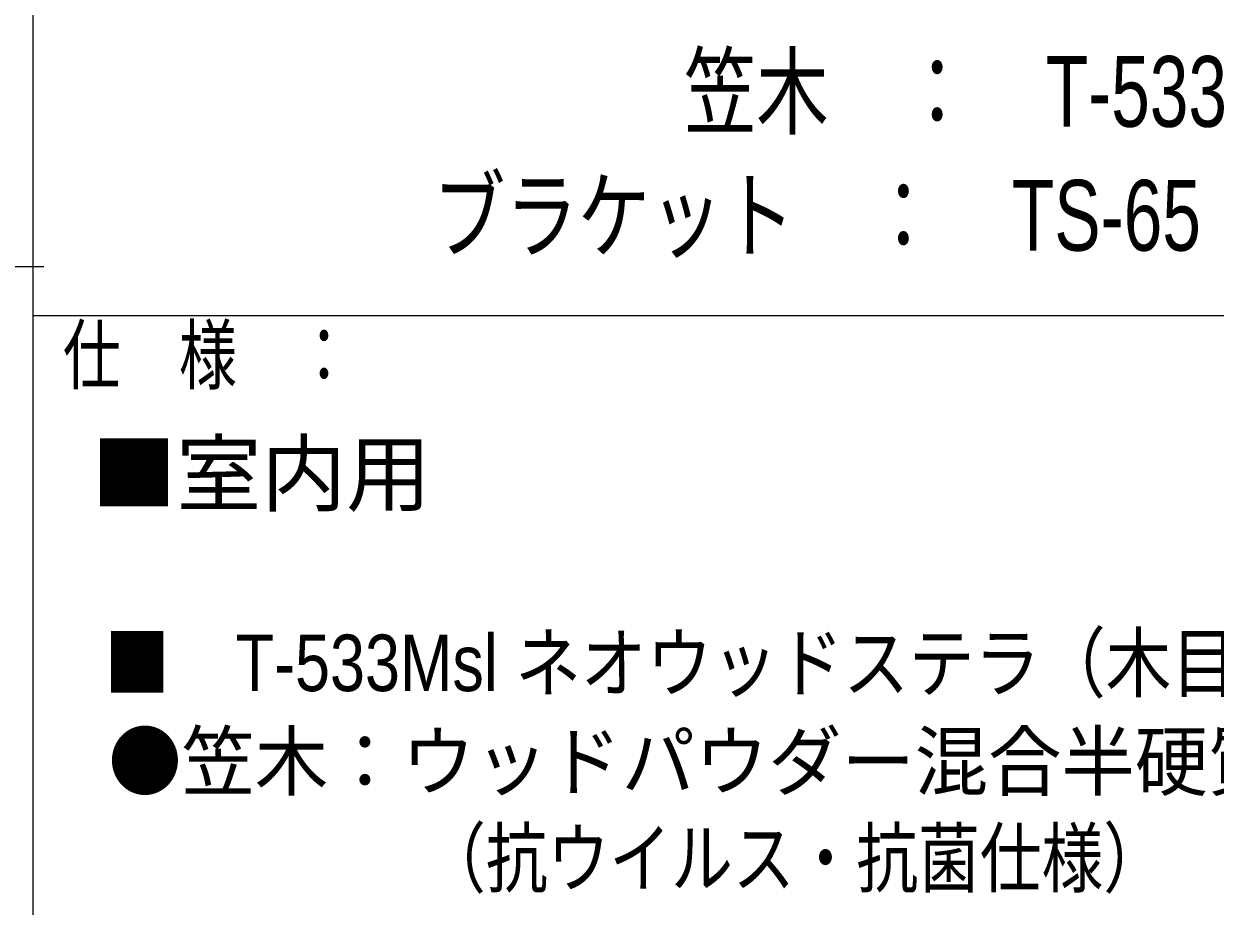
# Model space of a CAD drawing. Units: millimetres, scale not verified. Extents: x -600 to 600, y -416 to 415.
# Drawn here: x 386 to 523, y 212.5 to 314 of the extents above; entities that cross this region are included whole.
import ezdxf
from ezdxf.enums import TextEntityAlignment as Align

# ---------------------------------------------------------------- set-up
doc = ezdxf.new("R2010")
doc.units = ezdxf.units.MM
doc.header["$LTSCALE"] = 5
doc.layers.add('0-0_zumenwaku', color=2, linetype='Continuous', lineweight=9)
doc.layers.add('0-2_center', color=5, linetype='Continuous', lineweight=9)
doc.layers.add('0-1_moji', color=2, linetype='Continuous')
doc.styles.add('ＭＳ Ｐゴシック', font='')
doc.styles.get('ＭＳ Ｐゴシック').set_extended_font_data('MS PGothic')

msp = doc.modelspace()

# ---------------------------------------------------------------- linework, layer by layer
at = {"layer": '0-0_zumenwaku', "color": 6}
for p, q in [((387.064, 415.467), (387.064, -415.533)), ((387.064, 280.467), (600.064, 280.467))]:
    msp.add_line(p, q, dxfattribs=at)
at = {"layer": '0-2_center'}
msp.add_line((388.329, 286.063), (198.012, 286.063), dxfattribs=at)

# ---------------------------------------------------------------- texts
at = {"layer": '0-0_zumenwaku', "color": 6, "style": 'ＭＳ Ｐゴシック', "width": 0.75}
msp.add_text('仕\u3000様\u3000：', height=6.525, dxfattribs=at).set_placement((390.523, 270.701), align=Align.BOTTOM_LEFT)
at = {"layer": '0-1_moji', "style": 'ＭＳ Ｐゴシック'}
for s, height, width, p in [('\u3000\u3000\u3000\u3000\u3000\u3000\u3000\u3000\u3000笠木\u3000：\u3000T-533スリム', 8.134, 0.75, (387.064, 299.72)), (' \u3000\u3000\u3000 \u3000\u3000ブラケット\u3000：\u3000TS-65', 8.134, 0.75, (387.064, 285.473)), ('■\u3000T-533Msl ネオウッドステラ（木目調タイプ）', 6.507, 0.85, (395.31, 235.308)), ('●笠木：ウッドパウダー混合半硬質樹脂二層成形', 6.507, 0.95, (395.754, 223.982)), ('\u3000\u3000\u3000\u3000\u3000（抗ウイルス・抗菌仕様）', 6.507, 0.8, (396.57, 212.86))]:
    msp.add_text(s, height=height, dxfattribs=dict(at, width=width)).set_placement(p, align=Align.BOTTOM_LEFT)
at = {"layer": '0-1_moji', "color": 4, "style": 'ＭＳ Ｐゴシック'}
msp.add_text('■室内用', height=7.158, dxfattribs=at).set_placement((393.82, 256.557), align=Align.BOTTOM_LEFT)

doc.saveas('drawing.dxf')
